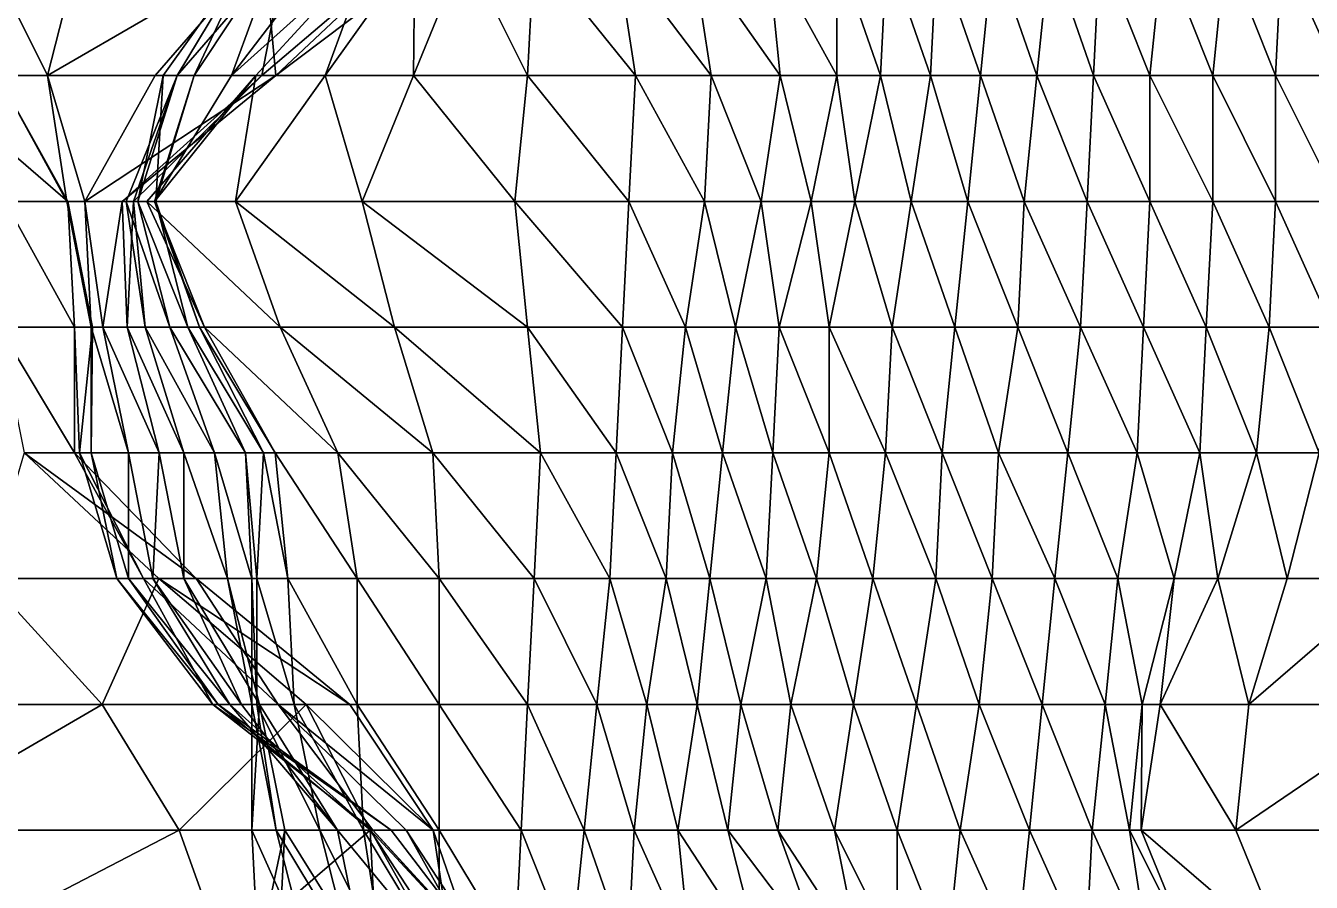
# Model space of a CAD drawing. Header units: metres. Extents: x -137 to 231, y -240 to 234.
# Drawn here: x 75.1 to 136.5, y -116.5 to -75.6 of the extents above; entities that cross this region are included whole.
import ezdxf

# ---------------------------------------------------------------- set-up
doc = ezdxf.new("R2010")
doc.units = ezdxf.units.M

msp = doc.modelspace()

# ---------------------------------------------------------------- linework, layer by layer
for points in [[(73.18416, -72, -419.62735), (76.18416, -78, -424.8235), (77.71243, -72, -423.94113), (77.71253, -71.9999, -423.94104)], [(73.18416, -72, -419.62735), (73.79547, -78, -419.27438), (76.18416, -78, -424.8235), (76.18426, -77.9999, -424.8234)], [(76.18416, -78, -424.8235), (81.323746, -78, -428.78436), (86.5199, -72, -425.78436), (86.52, -71.9999, -425.78427)], [(76.18416, -78, -424.8235), (86.5199, -72, -425.78436), (77.71243, -72, -423.94113), (77.71253, -71.9999, -423.94104)], [(86.5199, -72, -425.78436), (81.323746, -78, -428.78436), (87.074646, -78, -432.39224), (87.074745, -77.9999, -432.39215)], [(82.37669, -78, -448.96106), (81.70882, -78, -456.27484), (85.98799, -72, -453.80426), (85.98809, -71.9999, -453.80417)], [(85.98799, -72, -453.80426), (81.70882, -78, -456.27484), (83.18053, -78, -462.35336), (83.180626, -77.9999, -462.35327)], [(86.40677, -78, -439.70605), (82.37669, -78, -448.96106), (87.572845, -72, -445.96106), (87.572945, -71.9999, -445.96097)], [(82.37669, -78, -448.96106), (85.98799, -72, -453.80426), (87.572845, -72, -445.96106), (87.572945, -71.9999, -445.96097)], [(85.98799, -72, -453.80426), (83.18053, -78, -462.35336), (87.15407, -72, -460.05923), (87.15417, -71.9999, -460.05914)], [(87.15407, -72, -460.05923), (83.18053, -78, -462.35336), (84.95792, -78, -468.25537), (84.958015, -77.9999, -468.25528)], [(87.15407, -72, -460.05923), (84.95792, -78, -468.25537), (89.542755, -72, -465.6083), (89.542854, -71.9999, -465.60822)], [(84.95792, -78, -468.25537), (86.12398, -78, -474.51038), (91.62578, -72, -471.3339), (91.62588, -71.9999, -471.3338)], [(84.95792, -78, -468.25537), (91.62578, -72, -471.3339), (89.542755, -72, -465.6083), (89.542854, -71.9999, -465.60822)], [(91.62578, -72, -471.3339), (86.12398, -78, -474.51038), (89.42963, -78, -479.53003), (89.429726, -77.9999, -479.52994)], [(87.074646, -78, -432.39224), (86.40677, -78, -439.70605), (93.436874, -72, -435.64725), (93.43697, -71.9999, -435.64716)], [(86.40677, -78, -439.70605), (87.572845, -72, -445.96106), (93.436874, -72, -435.64725), (93.43697, -71.9999, -435.64716)], [(86.5199, -72, -425.78436), (87.074646, -78, -432.39224), (95.0217, -72, -427.80402), (95.0218, -71.9999, -427.80392)], [(87.074646, -78, -432.39224), (93.436874, -72, -435.64725), (95.0217, -72, -427.80402), (95.0218, -71.9999, -427.80392)], [(91.62578, -72, -471.3339), (89.42963, -78, -479.53003), (93.70882, -72, -477.05945), (93.708916, -71.9999, -477.05936)], [(93.70882, -72, -477.05945), (89.42963, -78, -479.53003), (93.65225, -78, -484.02032), (93.65235, -77.9999, -484.02023)], [(93.70882, -72, -477.05945), (93.65225, -78, -484.02032), (96.09749, -72, -482.60855), (96.09759, -71.9999, -482.60846)], [(96.09749, -72, -482.60855), (93.65225, -78, -484.02032), (99.09749, -78, -487.8047), (99.09759, -77.9999, -487.8046)], [(96.09749, -72, -482.60855), (99.09749, -78, -487.8047), (99.40315, -72, -487.62823), (99.40325, -71.9999, -487.62814)], [(99.40315, -72, -487.62823), (99.09749, -78, -487.8047), (104.23711, -78, -491.76556), (104.237206, -77.9999, -491.76547)], [(99.40315, -72, -487.62823), (104.23711, -78, -491.76556), (103.320114, -72, -492.29498), (103.32021, -71.9999, -492.2949)], [(103.320114, -72, -492.29498), (107.848404, -78, -496.60876), (106.93144, -72, -497.13818), (106.93154, -71.9999, -497.1381)], [(103.320114, -72, -492.29498), (104.23711, -78, -491.76556), (107.848404, -78, -496.60876), (107.8485, -77.9999, -496.60867)], [(106.93144, -72, -497.13818), (111.15407, -78, -501.62845), (110.54274, -72, -501.98138), (110.54284, -71.9999, -501.9813)], [(106.93144, -72, -497.13818), (107.848404, -78, -496.60876), (111.15407, -78, -501.62845), (111.15417, -77.9999, -501.62836)], [(110.54274, -72, -501.98138), (113.848404, -78, -507.00107), (113.848404, -72, -507.00107), (113.8485, -71.9999, -507.00098)], [(110.54274, -72, -501.98138), (111.15407, -78, -501.62845), (113.848404, -78, -507.00107), (113.8485, -77.9999, -507.00098)], [(113.848404, -72, -507.00107), (115.93144, -78, -512.7267), (116.23711, -72, -512.5502), (116.237206, -71.9999, -512.55005)], [(113.848404, -72, -507.00107), (113.848404, -78, -507.00107), (115.93144, -78, -512.7267), (115.93154, -77.9999, -512.72656)], [(116.23711, -72, -512.5502), (115.93144, -78, -512.7267), (118.320114, -78, -518.27576), (118.32021, -77.9999, -518.27563)], [(116.23711, -72, -512.5502), (118.320114, -78, -518.27576), (118.62578, -72, -518.09924), (118.62588, -71.9999, -518.0991)], [(118.62578, -72, -518.09924), (118.320114, -78, -518.27576), (120.70882, -78, -523.8248), (120.708916, -77.9999, -523.8247)], [(118.62578, -72, -518.09924), (120.70882, -78, -523.8248), (121.320114, -72, -523.4719), (121.32021, -71.9999, -523.4718)], [(121.320114, -72, -523.4719), (120.70882, -78, -523.8248), (123.40315, -78, -529.19745), (123.40325, -77.9999, -529.1973)], [(121.320114, -72, -523.4719), (123.40315, -78, -529.19745), (124.01448, -72, -528.8445), (124.01458, -71.9999, -528.84436)], [(124.01448, -72, -528.8445), (123.40315, -78, -529.19745), (126.09749, -78, -534.57007), (126.09759, -77.9999, -534.56995)], [(124.01448, -72, -528.8445), (126.09749, -78, -534.57007), (126.40315, -72, -534.3936), (126.40325, -71.9999, -534.3935)], [(126.40315, -72, -534.3936), (126.09749, -78, -534.57007), (128.79185, -78, -539.94275), (128.79196, -77.9999, -539.9426)], [(126.40315, -72, -534.3936), (128.79185, -78, -539.94275), (129.40315, -72, -539.5898), (129.40326, -71.9999, -539.58966)], [(129.40315, -72, -539.5898), (128.79185, -78, -539.94275), (131.79185, -78, -545.13885), (131.79196, -77.9999, -545.13873)], [(129.40315, -72, -539.5898), (131.79185, -78, -545.13885), (132.40315, -72, -544.7859), (132.40326, -71.9999, -544.78577)], [(132.40315, -72, -544.7859), (131.79185, -78, -545.13885), (134.79185, -78, -550.335), (134.79196, -77.9999, -550.3349)], [(132.40315, -72, -544.7859), (134.79185, -78, -550.335), (135.09749, -72, -550.15857), (135.0976, -71.9999, -550.15845)], [(135.09749, -72, -550.15857), (134.79185, -78, -550.335), (137.79185, -78, -555.5311), (137.79196, -77.9999, -555.531)], [(135.09749, -72, -550.15857), (137.79185, -78, -555.5311), (138.09749, -72, -555.3547), (138.0976, -71.9999, -555.35455)], [(70.18416, -78, -414.43118), (77.157684, -84, -417.33322), (73.79547, -78, -419.27438), (73.79557, -77.9999, -419.2743)], [(70.18416, -78, -414.43118), (74.157684, -84, -412.13705), (77.157684, -84, -417.33322), (77.15778, -83.9999, -417.33313)], [(73.79547, -78, -419.27438), (77.10112, -84, -424.29407), (76.18416, -78, -424.8235), (76.18426, -77.9999, -424.8234)], [(73.79547, -78, -419.27438), (77.157684, -84, -417.33322), (77.10112, -84, -424.29407), (77.10122, -83.9999, -424.29398)], [(76.18416, -78, -424.8235), (77.96153, -84, -430.72552), (81.323746, -78, -428.78436), (81.323845, -77.9999, -428.78427)], [(76.18416, -78, -424.8235), (77.10112, -84, -424.29407), (77.96153, -84, -430.72552), (77.96163, -83.9999, -430.72543)], [(77.96153, -84, -430.72552), (79.73891, -84, -436.62753), (87.074646, -78, -432.39224), (87.074745, -77.9999, -432.39215)], [(77.96153, -84, -430.72552), (87.074646, -78, -432.39224), (81.323746, -78, -428.78436), (81.323845, -77.9999, -428.78427)], [(79.73891, -84, -436.62753), (80.293655, -84, -443.23547), (86.40677, -78, -439.70605), (86.40687, -77.9999, -439.70596)], [(79.73891, -84, -436.62753), (86.40677, -78, -439.70605), (87.074646, -78, -432.39224), (87.074745, -77.9999, -432.39215)], [(80.293655, -84, -443.23547), (79.93144, -84, -450.37283), (82.37669, -78, -448.96106), (82.37679, -77.9999, -448.96097)], [(82.37669, -78, -448.96106), (79.93144, -84, -450.37283), (80.48619, -84, -456.9807), (80.48629, -83.9999, -456.98062)], [(80.293655, -84, -443.23547), (82.37669, -78, -448.96106), (86.40677, -78, -439.70605), (86.40687, -77.9999, -439.70596)], [(82.37669, -78, -448.96106), (80.48619, -84, -456.9807), (81.70882, -78, -456.27484), (81.708916, -77.9999, -456.27475)], [(81.70882, -78, -456.27484), (80.48619, -84, -456.9807), (81.3466, -84, -463.41217), (81.3467, -83.9999, -463.41208)], [(81.29004, -84, -470.37302), (80.92781, -84, -477.51038), (86.12398, -78, -474.51038), (86.12408, -77.9999, -474.51028)], [(86.12398, -78, -474.51038), (80.92781, -84, -477.51038), (85.15044, -84, -482.0006), (85.150536, -83.9999, -482.00052)], [(83.18053, -78, -462.35336), (81.29004, -84, -470.37302), (84.95792, -78, -468.25537), (84.958015, -77.9999, -468.25528)], [(81.29004, -84, -470.37302), (86.12398, -78, -474.51038), (84.95792, -78, -468.25537), (84.958015, -77.9999, -468.25528)], [(83.18053, -78, -462.35336), (81.3466, -84, -463.41217), (81.29004, -84, -470.37302), (81.29014, -83.9999, -470.37292)], [(81.70882, -78, -456.27484), (81.3466, -84, -463.41217), (83.18053, -78, -462.35336), (83.180626, -77.9999, -462.35327)], [(86.12398, -78, -474.51038), (85.15044, -84, -482.0006), (89.42963, -78, -479.53003), (89.429726, -77.9999, -479.52994)], [(89.42963, -78, -479.53003), (85.15044, -84, -482.0006), (91.207, -84, -485.4321), (91.2071, -83.9999, -485.432)], [(89.42963, -78, -479.53003), (91.207, -84, -485.4321), (93.65225, -78, -484.02032), (93.65235, -77.9999, -484.02023)], [(93.65225, -78, -484.02032), (91.207, -84, -485.4321), (98.48619, -84, -488.15762), (98.48629, -83.9999, -488.15753)], [(93.65225, -78, -484.02032), (98.48619, -84, -488.15762), (99.09749, -78, -487.8047), (99.09759, -77.9999, -487.8046)], [(99.09749, -78, -487.8047), (98.48619, -84, -488.15762), (103.93144, -84, -491.94205), (103.93154, -83.9999, -491.94196)], [(99.09749, -78, -487.8047), (103.93144, -84, -491.94205), (104.23711, -78, -491.76556), (104.237206, -77.9999, -491.76547)], [(104.23711, -78, -491.76556), (103.93144, -84, -491.94205), (107.54274, -84, -496.78522), (107.54284, -83.9999, -496.78513)], [(104.23711, -78, -491.76556), (107.54274, -84, -496.78522), (107.848404, -78, -496.60876), (107.8485, -77.9999, -496.60867)], [(107.848404, -78, -496.60876), (107.54274, -84, -496.78522), (110.23711, -84, -502.15787), (110.237206, -83.9999, -502.15778)], [(107.848404, -78, -496.60876), (110.23711, -84, -502.15787), (111.15407, -78, -501.62845), (111.15417, -77.9999, -501.62836)], [(111.15407, -78, -501.62845), (110.23711, -84, -502.15787), (112.62578, -84, -507.70694), (112.62588, -83.9999, -507.70685)], [(111.15407, -78, -501.62845), (112.62578, -84, -507.70694), (113.848404, -78, -507.00107), (113.8485, -77.9999, -507.00098)], [(113.848404, -78, -507.00107), (112.62578, -84, -507.70694), (114.70882, -84, -513.4325), (114.708916, -83.9999, -513.4324)], [(113.848404, -78, -507.00107), (114.70882, -84, -513.4325), (115.93144, -78, -512.7267), (115.93154, -77.9999, -512.72656)], [(115.93144, -78, -512.7267), (114.70882, -84, -513.4325), (117.40315, -84, -518.8052), (117.40325, -83.9999, -518.80505)], [(115.93144, -78, -512.7267), (117.40315, -84, -518.8052), (118.320114, -78, -518.27576), (118.32021, -77.9999, -518.27563)], [(118.320114, -78, -518.27576), (117.40315, -84, -518.8052), (120.09749, -84, -524.17773), (120.09759, -83.9999, -524.1776)], [(118.320114, -78, -518.27576), (120.09749, -84, -524.17773), (120.70882, -78, -523.8248), (120.708916, -77.9999, -523.8247)], [(120.70882, -78, -523.8248), (120.09749, -84, -524.17773), (122.791855, -84, -529.5504), (122.791954, -83.9999, -529.5503)], [(120.70882, -78, -523.8248), (122.791855, -84, -529.5504), (123.40315, -78, -529.19745), (123.40325, -77.9999, -529.1973)], [(123.40315, -78, -529.19745), (122.791855, -84, -529.5504), (125.791855, -84, -534.7466), (125.791954, -83.9999, -534.74646)], [(123.40315, -78, -529.19745), (125.791855, -84, -534.7466), (126.09749, -78, -534.57007), (126.09759, -77.9999, -534.56995)], [(126.09749, -78, -534.57007), (125.791855, -84, -534.7466), (128.79185, -84, -539.94275), (128.79196, -83.9999, -539.9426)], [(126.09749, -78, -534.57007), (128.79185, -84, -539.94275), (128.79185, -78, -539.94275), (128.79196, -77.9999, -539.9426)], [(128.79185, -78, -539.94275), (131.79185, -84, -545.13885), (131.79185, -78, -545.13885), (131.79196, -77.9999, -545.13873)], [(128.79185, -78, -539.94275), (128.79185, -84, -539.94275), (131.79185, -84, -545.13885), (131.79196, -83.9999, -545.13873)], [(131.79185, -78, -545.13885), (134.79185, -84, -550.335), (134.79185, -78, -550.335), (134.79196, -77.9999, -550.3349)], [(131.79185, -78, -545.13885), (131.79185, -84, -545.13885), (134.79185, -84, -550.335), (134.79196, -83.9999, -550.3349)], [(134.79185, -78, -550.335), (137.79185, -84, -555.5311), (137.79185, -78, -555.5311), (137.79196, -77.9999, -555.531)], [(134.79185, -78, -550.335), (134.79185, -84, -550.335), (137.79185, -84, -555.5311), (137.79196, -83.9999, -555.531)], [(74.157684, -84, -412.13705), (73.85202, -90, -412.31354), (77.46333, -90, -417.15677), (77.46343, -89.9999, -417.15668)], [(74.157684, -84, -412.13705), (77.46333, -90, -417.15677), (77.157684, -84, -417.33322), (77.15778, -83.9999, -417.33313)], [(77.157684, -84, -417.33322), (78.323746, -90, -423.5882), (77.10112, -84, -424.29407), (77.10122, -83.9999, -424.29398)], [(77.10112, -84, -424.29407), (78.26718, -90, -430.54904), (77.96153, -84, -430.72552), (77.96163, -83.9999, -430.72543)], [(77.10112, -84, -424.29407), (78.323746, -90, -423.5882), (78.26718, -90, -430.54904), (78.26728, -89.9999, -430.54895)], [(77.157684, -84, -417.33322), (77.46333, -90, -417.15677), (78.323746, -90, -423.5882), (78.323845, -89.9999, -423.5881)], [(77.96153, -84, -430.72552), (78.82193, -90, -437.15695), (79.73891, -84, -436.62753), (79.739006, -83.9999, -436.62744)], [(77.96153, -84, -430.72552), (78.26718, -90, -430.54904), (78.82193, -90, -437.15695), (78.82203, -89.9999, -437.15686)], [(79.73891, -84, -436.62753), (78.82193, -90, -437.15695), (79.98799, -90, -443.41196), (79.98809, -89.9999, -443.41187)], [(79.73891, -84, -436.62753), (79.98799, -90, -443.41196), (80.293655, -84, -443.23547), (80.293755, -83.9999, -443.23538)], [(80.293655, -84, -443.23547), (80.848404, -90, -449.8434), (79.93144, -84, -450.37283), (79.93154, -83.9999, -450.37274)], [(79.93144, -84, -450.37283), (82.01448, -90, -456.09836), (80.48619, -84, -456.9807), (80.48629, -83.9999, -456.98062)], [(79.93144, -84, -450.37283), (80.848404, -90, -449.8434), (82.01448, -90, -456.09836), (82.01458, -89.9999, -456.09827)], [(80.293655, -84, -443.23547), (79.98799, -90, -443.41196), (80.848404, -90, -449.8434), (80.8485, -89.9999, -449.84332)], [(80.48619, -84, -456.9807), (82.87488, -90, -462.52982), (81.3466, -84, -463.41217), (81.3467, -83.9999, -463.41208)], [(80.48619, -84, -456.9807), (82.01448, -90, -456.09836), (82.87488, -90, -462.52982), (82.87498, -89.9999, -462.52972)], [(81.29004, -84, -470.37302), (83.67873, -90, -475.92212), (80.92781, -84, -477.51038), (80.92791, -83.9999, -477.51028)], [(80.92781, -84, -477.51038), (87.29004, -90, -480.76532), (85.15044, -84, -482.0006), (85.150536, -83.9999, -482.00052)], [(80.92781, -84, -477.51038), (83.67873, -90, -475.92212), (87.29004, -90, -480.76532), (87.29014, -89.9999, -480.76523)], [(81.3466, -84, -463.41217), (83.42963, -90, -469.13773), (81.29004, -84, -470.37302), (81.29014, -83.9999, -470.37292)], [(81.29004, -84, -470.37302), (83.42963, -90, -469.13773), (83.67873, -90, -475.92212), (83.678825, -89.9999, -475.92203)], [(81.3466, -84, -463.41217), (82.87488, -90, -462.52982), (83.42963, -90, -469.13773), (83.429726, -89.9999, -469.13763)], [(85.15044, -84, -482.0006), (92.73529, -90, -484.54974), (91.207, -84, -485.4321), (91.2071, -83.9999, -485.432)], [(85.15044, -84, -482.0006), (87.29004, -90, -480.76532), (92.73529, -90, -484.54974), (92.73539, -89.9999, -484.54965)], [(91.207, -84, -485.4321), (99.09749, -90, -487.8047), (98.48619, -84, -488.15762), (98.48629, -83.9999, -488.15753)], [(91.207, -84, -485.4321), (92.73529, -90, -484.54974), (99.09749, -90, -487.8047), (99.09759, -89.9999, -487.8046)], [(98.48619, -84, -488.15762), (103.62578, -90, -492.1185), (103.93144, -84, -491.94205), (103.93154, -83.9999, -491.94196)], [(98.48619, -84, -488.15762), (99.09749, -90, -487.8047), (103.62578, -90, -492.1185), (103.62588, -89.9999, -492.1184)], [(103.93144, -84, -491.94205), (103.62578, -90, -492.1185), (106.62578, -90, -497.31464), (106.62588, -89.9999, -497.31454)], [(103.93144, -84, -491.94205), (106.62578, -90, -497.31464), (107.54274, -84, -496.78522), (107.54284, -83.9999, -496.78513)], [(107.54274, -84, -496.78522), (106.62578, -90, -497.31464), (109.01448, -90, -502.86374), (109.01458, -89.9999, -502.86365)], [(107.54274, -84, -496.78522), (109.01448, -90, -502.86374), (110.23711, -84, -502.15787), (110.237206, -83.9999, -502.15778)], [(110.23711, -84, -502.15787), (109.01448, -90, -502.86374), (111.09749, -90, -508.5893), (111.09759, -89.9999, -508.5892)], [(110.23711, -84, -502.15787), (111.09749, -90, -508.5893), (112.62578, -84, -507.70694), (112.62588, -83.9999, -507.70685)], [(112.62578, -84, -507.70694), (111.09749, -90, -508.5893), (113.48619, -90, -514.1384), (113.48629, -89.9999, -514.1383)], [(112.62578, -84, -507.70694), (113.48619, -90, -514.1384), (114.70882, -84, -513.4325), (114.708916, -83.9999, -513.4324)], [(114.70882, -84, -513.4325), (113.48619, -90, -514.1384), (116.48619, -90, -519.33453), (116.48629, -89.9999, -519.3344)], [(114.70882, -84, -513.4325), (116.48619, -90, -519.33453), (117.40315, -84, -518.8052), (117.40325, -83.9999, -518.80505)], [(117.40315, -84, -518.8052), (116.48619, -90, -519.33453), (119.48619, -90, -524.5307), (119.48629, -89.9999, -524.5306)], [(117.40315, -84, -518.8052), (119.48619, -90, -524.5307), (120.09749, -84, -524.17773), (120.09759, -83.9999, -524.1776)], [(120.09749, -84, -524.17773), (119.48619, -90, -524.5307), (122.48619, -90, -529.7268), (122.48629, -89.9999, -529.7267)], [(120.09749, -84, -524.17773), (122.48619, -90, -529.7268), (122.791855, -84, -529.5504), (122.791954, -83.9999, -529.5503)], [(122.791855, -84, -529.5504), (122.48619, -90, -529.7268), (125.48619, -90, -534.923), (125.48629, -89.9999, -534.92285)], [(122.791855, -84, -529.5504), (125.48619, -90, -534.923), (125.791855, -84, -534.7466), (125.791954, -83.9999, -534.74646)], [(125.791855, -84, -534.7466), (125.48619, -90, -534.923), (128.48619, -90, -540.11914), (128.4863, -89.9999, -540.119)], [(125.791855, -84, -534.7466), (128.48619, -90, -540.11914), (128.79185, -84, -539.94275), (128.79196, -83.9999, -539.9426)], [(128.79185, -84, -539.94275), (128.48619, -90, -540.11914), (131.48619, -90, -545.3153), (131.4863, -89.9999, -545.3152)], [(128.79185, -84, -539.94275), (131.48619, -90, -545.3153), (131.79185, -84, -545.13885), (131.79196, -83.9999, -545.13873)], [(131.79185, -84, -545.13885), (131.48619, -90, -545.3153), (134.48619, -90, -550.5115), (134.4863, -89.9999, -550.51135)], [(131.79185, -84, -545.13885), (134.48619, -90, -550.5115), (134.79185, -84, -550.335), (134.79196, -83.9999, -550.3349)], [(134.79185, -84, -550.335), (134.48619, -90, -550.5115), (137.48619, -90, -555.70764), (137.4863, -89.9999, -555.7075)], [(134.79185, -84, -550.335), (137.48619, -90, -555.70764), (137.79185, -84, -555.5311), (137.79196, -83.9999, -555.531)], [(73.85202, -90, -412.31354), (77.46333, -96, -417.15677), (77.46333, -90, -417.15677), (77.46343, -89.9999, -417.15668)], [(73.85202, -90, -412.31354), (75.074646, -96, -411.60764), (77.46333, -96, -417.15677), (77.46343, -95.9999, -417.15668)], [(77.46333, -90, -417.15677), (77.71243, -96, -423.94113), (78.323746, -90, -423.5882), (78.323845, -89.9999, -423.5881)], [(77.46333, -90, -417.15677), (77.46333, -96, -417.15677), (77.71243, -96, -423.94113), (77.71253, -95.9999, -423.94104)], [(78.323746, -90, -423.5882), (77.71243, -96, -423.94113), (78.26718, -96, -430.54904), (78.26728, -95.9999, -430.54895)], [(78.323746, -90, -423.5882), (78.26718, -96, -430.54904), (78.26718, -90, -430.54904), (78.26728, -89.9999, -430.54895)], [(78.26718, -90, -430.54904), (80.044556, -96, -436.45108), (78.82193, -90, -437.15695), (78.82203, -89.9999, -437.15686)], [(78.26718, -90, -430.54904), (78.26718, -96, -430.54904), (80.044556, -96, -436.45108), (80.044655, -95.9999, -436.451)], [(78.82193, -90, -437.15695), (81.51628, -96, -442.5296), (79.98799, -90, -443.41196), (79.98809, -89.9999, -443.41187)], [(78.82193, -90, -437.15695), (80.044556, -96, -436.45108), (81.51628, -96, -442.5296), (81.51638, -95.9999, -442.5295)], [(79.98799, -90, -443.41196), (82.68234, -96, -448.78458), (80.848404, -90, -449.8434), (80.8485, -89.9999, -449.84332)], [(79.98799, -90, -443.41196), (81.51628, -96, -442.5296), (82.68234, -96, -448.78458), (82.68244, -95.9999, -448.7845)], [(80.848404, -90, -449.8434), (84.15407, -96, -454.86307), (82.01448, -90, -456.09836), (82.01458, -89.9999, -456.09827)], [(80.848404, -90, -449.8434), (82.68234, -96, -448.78458), (84.15407, -96, -454.86307), (84.15417, -95.9999, -454.86298)], [(82.01448, -90, -456.09836), (85.62578, -96, -460.9416), (82.87488, -90, -462.52982), (82.87498, -89.9999, -462.52972)], [(82.01448, -90, -456.09836), (84.15407, -96, -454.86307), (85.62578, -96, -460.9416), (85.62588, -95.9999, -460.9415)], [(82.87488, -90, -462.52982), (86.48619, -96, -467.37302), (83.42963, -90, -469.13773), (83.429726, -89.9999, -469.13763)], [(82.87488, -90, -462.52982), (85.62578, -96, -460.9416), (86.48619, -96, -467.37302), (86.48629, -95.9999, -467.37292)], [(83.42963, -90, -469.13773), (87.04094, -96, -473.98096), (83.67873, -90, -475.92212), (83.678825, -89.9999, -475.92203)], [(83.42963, -90, -469.13773), (86.48619, -96, -467.37302), (87.04094, -96, -473.98096), (87.04104, -95.9999, -473.98087)], [(83.67873, -90, -475.92212), (90.04094, -96, -479.1771), (87.29004, -90, -480.76532), (87.29014, -89.9999, -480.76523)], [(83.67873, -90, -475.92212), (87.04094, -96, -473.98096), (90.04094, -96, -479.1771), (90.04104, -95.9999, -479.177)], [(87.29004, -90, -480.76532), (94.56923, -96, -483.4909), (92.73529, -90, -484.54974), (92.73539, -89.9999, -484.54965)], [(87.29004, -90, -480.76532), (90.04094, -96, -479.1771), (94.56923, -96, -483.4909), (94.56933, -95.9999, -483.4908)], [(92.73529, -90, -484.54974), (99.70882, -96, -487.45175), (99.09749, -90, -487.8047), (99.09759, -89.9999, -487.8046)], [(92.73529, -90, -484.54974), (94.56923, -96, -483.4909), (99.70882, -96, -487.45175), (99.708916, -95.9999, -487.45166)], [(99.09749, -90, -487.8047), (103.320114, -96, -492.29498), (103.62578, -90, -492.1185), (103.62588, -89.9999, -492.1184)], [(99.09749, -90, -487.8047), (99.70882, -96, -487.45175), (103.320114, -96, -492.29498), (103.32021, -95.9999, -492.2949)], [(103.62578, -90, -492.1185), (103.320114, -96, -492.29498), (106.01448, -96, -497.66757), (106.01458, -95.9999, -497.66748)], [(103.62578, -90, -492.1185), (106.01448, -96, -497.66757), (106.62578, -90, -497.31464), (106.62588, -89.9999, -497.31454)], [(106.62578, -90, -497.31464), (106.01448, -96, -497.66757), (108.40315, -96, -503.2167), (108.40325, -95.9999, -503.2166)], [(106.62578, -90, -497.31464), (108.40315, -96, -503.2167), (109.01448, -90, -502.86374), (109.01458, -89.9999, -502.86365)], [(109.01448, -90, -502.86374), (108.40315, -96, -503.2167), (110.791855, -96, -508.76578), (110.791954, -95.9999, -508.7657)], [(109.01448, -90, -502.86374), (110.791855, -96, -508.76578), (111.09749, -90, -508.5893), (111.09759, -89.9999, -508.5892)], [(111.09749, -90, -508.5893), (110.791855, -96, -508.76578), (113.48619, -96, -514.1384), (113.48629, -95.9999, -514.1383)], [(111.09749, -90, -508.5893), (113.48619, -96, -514.1384), (113.48619, -90, -514.1384), (113.48629, -89.9999, -514.1383)], [(113.48619, -90, -514.1384), (116.18053, -96, -519.511), (116.48619, -90, -519.33453), (116.48629, -89.9999, -519.3344)], [(113.48619, -90, -514.1384), (113.48619, -96, -514.1384), (116.18053, -96, -519.511), (116.180626, -95.9999, -519.51086)], [(116.48619, -90, -519.33453), (116.18053, -96, -519.511), (118.87489, -96, -524.88367), (118.87499, -95.9999, -524.88354)], [(116.48619, -90, -519.33453), (118.87489, -96, -524.88367), (119.48619, -90, -524.5307), (119.48629, -89.9999, -524.5306)], [(119.48619, -90, -524.5307), (118.87489, -96, -524.88367), (121.56923, -96, -530.2562), (121.56933, -95.9999, -530.2561)], [(119.48619, -90, -524.5307), (121.56923, -96, -530.2562), (122.48619, -90, -529.7268), (122.48629, -89.9999, -529.7267)], [(122.48619, -90, -529.7268), (121.56923, -96, -530.2562), (124.87489, -96, -535.27594), (124.87499, -95.9999, -535.2758)], [(122.48619, -90, -529.7268), (124.87489, -96, -535.27594), (125.48619, -90, -534.923), (125.48629, -89.9999, -534.92285)], [(125.48619, -90, -534.923), (124.87489, -96, -535.27594), (128.18053, -96, -540.29565), (128.18063, -95.9999, -540.29553)], [(125.48619, -90, -534.923), (128.18053, -96, -540.29565), (128.48619, -90, -540.11914), (128.4863, -89.9999, -540.119)], [(128.48619, -90, -540.11914), (128.18053, -96, -540.29565), (131.18053, -96, -545.4918), (131.18063, -95.9999, -545.4917)], [(128.48619, -90, -540.11914), (131.18053, -96, -545.4918), (131.48619, -90, -545.3153), (131.4863, -89.9999, -545.3152)], [(131.48619, -90, -545.3153), (131.18053, -96, -545.4918), (133.8749, -96, -550.8644), (133.875, -95.9999, -550.86426)], [(131.48619, -90, -545.3153), (133.8749, -96, -550.8644), (134.48619, -90, -550.5115), (134.4863, -89.9999, -550.51135)], [(134.48619, -90, -550.5115), (133.8749, -96, -550.8644), (136.8749, -96, -556.06055), (136.875, -95.9999, -556.0604)], [(134.48619, -90, -550.5115), (136.8749, -96, -556.06055), (137.48619, -90, -555.70764), (137.4863, -89.9999, -555.7075)], [(75.074646, -96, -411.60764), (73.29727, -102, -405.70563), (81.49342, -102, -407.90176), (81.49352, -101.9999, -407.90167)], [(83.2708, -102, -413.8038), (77.46333, -96, -417.15677), (75.074646, -96, -411.60764), (75.074745, -95.9999, -411.60754)], [(83.2708, -102, -413.8038), (75.074646, -96, -411.60764), (81.49342, -102, -407.90176), (81.49352, -101.9999, -407.90167)], [(80.769, -102, -422.17642), (77.71243, -96, -423.94113), (77.46333, -96, -417.15677), (77.46343, -95.9999, -417.15668)], [(80.769, -102, -422.17642), (77.46333, -96, -417.15677), (83.2708, -102, -413.8038), (83.2709, -101.9999, -413.8037)], [(77.71243, -96, -423.94113), (79.48981, -102, -429.84317), (78.26718, -96, -430.54904), (78.26728, -95.9999, -430.54895)], [(77.71243, -96, -423.94113), (80.769, -102, -422.17642), (79.48981, -102, -429.84317), (79.48991, -101.9999, -429.84308)], [(78.26718, -96, -430.54904), (80.044556, -102, -436.45108), (80.044556, -96, -436.45108), (80.044655, -95.9999, -436.451)], [(78.26718, -96, -430.54904), (79.48981, -102, -429.84317), (80.044556, -102, -436.45108), (80.044655, -101.9999, -436.451)], [(80.044556, -96, -436.45108), (81.21062, -102, -442.70605), (81.51628, -96, -442.5296), (81.51638, -95.9999, -442.5295)], [(80.044556, -96, -436.45108), (80.044556, -102, -436.45108), (81.21062, -102, -442.70605), (81.21072, -101.9999, -442.70596)], [(81.51628, -96, -442.5296), (81.21062, -102, -442.70605), (82.68234, -102, -448.78458), (82.68244, -101.9999, -448.7845)], [(81.51628, -96, -442.5296), (82.68234, -102, -448.78458), (82.68234, -96, -448.78458), (82.68244, -95.9999, -448.7845)], [(82.68234, -96, -448.78458), (84.765366, -102, -454.51013), (84.15407, -96, -454.86307), (84.15417, -95.9999, -454.86298)], [(82.68234, -96, -448.78458), (82.68234, -102, -448.78458), (84.765366, -102, -454.51013), (84.765465, -101.9999, -454.51004)], [(84.15407, -96, -454.86307), (85.93144, -102, -460.76514), (85.62578, -96, -460.9416), (85.62588, -95.9999, -460.9415)], [(84.15407, -96, -454.86307), (84.765366, -102, -454.51013), (85.93144, -102, -460.76514), (85.93154, -101.9999, -460.76505)], [(85.62578, -96, -460.9416), (86.18053, -102, -467.5495), (86.48619, -96, -467.37302), (86.48629, -95.9999, -467.37292)], [(85.62578, -96, -460.9416), (85.93144, -102, -460.76514), (86.18053, -102, -467.5495), (86.180626, -101.9999, -467.5494)], [(86.48619, -96, -467.37302), (86.18053, -102, -467.5495), (87.65225, -102, -473.62802), (87.65235, -101.9999, -473.62793)], [(86.48619, -96, -467.37302), (87.65225, -102, -473.62802), (87.04094, -96, -473.98096), (87.04104, -95.9999, -473.98087)], [(87.04094, -96, -473.98096), (90.95792, -102, -478.64767), (90.04094, -96, -479.1771), (90.04104, -95.9999, -479.177)], [(87.04094, -96, -473.98096), (87.65225, -102, -473.62802), (90.95792, -102, -478.64767), (90.958015, -101.9999, -478.64758)], [(90.04094, -96, -479.1771), (94.87488, -102, -483.31442), (94.56923, -96, -483.4909), (94.56933, -95.9999, -483.4908)], [(90.04094, -96, -479.1771), (90.95792, -102, -478.64767), (94.87488, -102, -483.31442), (94.87498, -101.9999, -483.31433)], [(94.56923, -96, -483.4909), (99.40315, -102, -487.62823), (99.70882, -96, -487.45175), (99.708916, -95.9999, -487.45166)], [(94.56923, -96, -483.4909), (94.87488, -102, -483.31442), (99.40315, -102, -487.62823), (99.40325, -101.9999, -487.62814)], [(99.70882, -96, -487.45175), (99.40315, -102, -487.62823), (103.01448, -102, -492.47144), (103.01458, -101.9999, -492.47134)], [(99.70882, -96, -487.45175), (103.01448, -102, -492.47144), (103.320114, -96, -492.29498), (103.32021, -95.9999, -492.2949)], [(103.320114, -96, -492.29498), (103.01448, -102, -492.47144), (105.70882, -102, -497.84406), (105.708916, -101.9999, -497.84396)], [(103.320114, -96, -492.29498), (105.70882, -102, -497.84406), (106.01448, -96, -497.66757), (106.01458, -95.9999, -497.66748)], [(106.01448, -96, -497.66757), (105.70882, -102, -497.84406), (107.791855, -102, -503.56964), (107.791954, -101.9999, -503.56955)], [(106.01448, -96, -497.66757), (107.791855, -102, -503.56964), (108.40315, -96, -503.2167), (108.40325, -95.9999, -503.2166)], [(108.40315, -96, -503.2167), (107.791855, -102, -503.56964), (110.48619, -102, -508.94223), (110.48629, -101.9999, -508.94214)], [(108.40315, -96, -503.2167), (110.48619, -102, -508.94223), (110.791855, -96, -508.76578), (110.791954, -95.9999, -508.7657)], [(110.791855, -96, -508.76578), (110.48619, -102, -508.94223), (112.87489, -102, -514.49133), (112.87499, -101.9999, -514.4912)], [(110.791855, -96, -508.76578), (112.87489, -102, -514.49133), (113.48619, -96, -514.1384), (113.48629, -95.9999, -514.1383)], [(113.48619, -96, -514.1384), (112.87489, -102, -514.49133), (115.56923, -102, -519.86395), (115.56933, -101.9999, -519.86383)], [(113.48619, -96, -514.1384), (115.56923, -102, -519.86395), (116.18053, -96, -519.511), (116.180626, -95.9999, -519.51086)], [(116.18053, -96, -519.511), (115.56923, -102, -519.86395), (118.56923, -102, -525.0601), (118.56933, -101.9999, -525.06)], [(116.18053, -96, -519.511), (118.56923, -102, -525.0601), (118.87489, -96, -524.88367), (118.87499, -95.9999, -524.88354)], [(118.87489, -96, -524.88367), (118.56923, -102, -525.0601), (121.263565, -102, -530.43274), (121.263664, -101.9999, -530.4326)], [(118.87489, -96, -524.88367), (121.263565, -102, -530.43274), (121.56923, -96, -530.2562), (121.56933, -95.9999, -530.2561)], [(121.56923, -96, -530.2562), (121.263565, -102, -530.43274), (124.263565, -102, -535.6289), (124.263664, -101.9999, -535.6288)], [(121.56923, -96, -530.2562), (124.263565, -102, -535.6289), (124.87489, -96, -535.27594), (124.87499, -95.9999, -535.2758)], [(124.87489, -96, -535.27594), (124.263565, -102, -535.6289), (127.263565, -102, -540.8251), (127.263664, -101.9999, -540.82495)], [(124.87489, -96, -535.27594), (127.263565, -102, -540.8251), (128.18053, -96, -540.29565), (128.18063, -95.9999, -540.29553)], [(128.18053, -96, -540.29565), (127.263565, -102, -540.8251), (129.9579, -102, -546.19763), (129.95801, -101.9999, -546.1975)], [(128.18053, -96, -540.29565), (129.9579, -102, -546.19763), (131.18053, -96, -545.4918), (131.18063, -95.9999, -545.4917)], [(131.18053, -96, -545.4918), (129.9579, -102, -546.19763), (132.04094, -102, -551.9232), (132.04105, -101.9999, -551.9231)], [(131.18053, -96, -545.4918), (132.04094, -102, -551.9232), (133.8749, -96, -550.8644), (133.875, -95.9999, -550.86426)], [(133.8749, -96, -550.8644), (132.04094, -102, -551.9232), (135.3466, -102, -556.9429), (135.34671, -101.9999, -556.94275)], [(133.8749, -96, -550.8644), (135.3466, -102, -556.9429), (136.8749, -96, -556.06055), (136.875, -95.9999, -556.0604)], [(136.8749, -96, -556.06055), (135.3466, -102, -556.9429), (140.48619, -102, -560.9038), (140.4863, -101.9999, -560.9037)], [(66.323746, -108, -402.8036), (78.79909, -108, -402.52914), (73.29727, -102, -405.70563), (73.29737, -101.9999, -405.70554)], [(81.49342, -102, -407.90176), (73.29727, -102, -405.70563), (78.79909, -108, -402.52914), (78.79919, -107.9999, -402.52905)], [(81.49342, -102, -407.90176), (78.79909, -108, -402.52914), (88.52351, -108, -403.84293), (88.52361, -107.9999, -403.84283)], [(84.074646, -108, -427.1961), (79.48981, -102, -429.84317), (80.769, -102, -422.17642), (80.7691, -101.9999, -422.17633)], [(79.48981, -102, -429.84317), (84.323746, -108, -433.9805), (80.044556, -102, -436.45108), (80.044655, -101.9999, -436.451)], [(79.48981, -102, -429.84317), (84.074646, -108, -427.1961), (84.323746, -108, -433.9805), (84.323845, -107.9999, -433.9804)], [(80.044556, -102, -436.45108), (84.878494, -108, -440.5884), (81.21062, -102, -442.70605), (81.21072, -101.9999, -442.70596)], [(80.044556, -102, -436.45108), (84.323746, -108, -433.9805), (84.878494, -108, -440.5884), (84.87859, -107.9999, -440.58832)], [(87.18776, -108, -418.47055), (80.769, -102, -422.17642), (83.2708, -102, -413.8038), (83.2709, -101.9999, -413.8037)], [(84.074646, -108, -427.1961), (80.769, -102, -422.17642), (87.18776, -108, -418.47055), (87.18786, -107.9999, -418.47046)], [(81.21062, -102, -442.70605), (85.43324, -108, -447.19635), (82.68234, -102, -448.78458), (82.68244, -101.9999, -448.7845)], [(81.21062, -102, -442.70605), (84.878494, -108, -440.5884), (85.43324, -108, -447.19635), (85.43334, -107.9999, -447.19626)], [(90.60654, -108, -409.5685), (83.2708, -102, -413.8038), (81.49342, -102, -407.90176), (81.49352, -101.9999, -407.90167)], [(90.60654, -108, -409.5685), (81.49342, -102, -407.90176), (88.52351, -108, -403.84293), (88.52361, -107.9999, -403.84283)], [(82.68234, -102, -448.78458), (86.293655, -108, -453.62778), (84.765366, -102, -454.51013), (84.765465, -101.9999, -454.51004)], [(82.68234, -102, -448.78458), (85.43324, -108, -447.19635), (86.293655, -108, -453.62778), (86.293755, -107.9999, -453.6277)], [(87.18776, -108, -418.47055), (83.2708, -102, -413.8038), (90.60654, -108, -409.5685), (90.606636, -107.9999, -409.56842)], [(84.765366, -102, -454.51013), (85.93144, -108, -460.76514), (85.93144, -102, -460.76514), (85.93154, -101.9999, -460.76505)], [(84.765366, -102, -454.51013), (86.293655, -108, -453.62778), (85.93144, -108, -460.76514), (85.93154, -107.9999, -460.76505)], [(85.93144, -102, -460.76514), (86.18053, -108, -467.5495), (86.18053, -102, -467.5495), (86.180626, -101.9999, -467.5494)], [(85.93144, -102, -460.76514), (85.93144, -108, -460.76514), (86.18053, -108, -467.5495), (86.180626, -107.9999, -467.5494)], [(86.18053, -102, -467.5495), (87.95792, -108, -473.45154), (87.65225, -102, -473.62802), (87.65235, -101.9999, -473.62793)], [(86.18053, -102, -467.5495), (86.18053, -108, -467.5495), (87.95792, -108, -473.45154), (87.958015, -107.9999, -473.45145)], [(87.65225, -102, -473.62802), (90.95792, -108, -478.64767), (90.95792, -102, -478.64767), (90.958015, -101.9999, -478.64758)], [(87.65225, -102, -473.62802), (87.95792, -108, -473.45154), (90.95792, -108, -478.64767), (90.958015, -107.9999, -478.64758)], [(90.95792, -102, -478.64767), (94.87488, -108, -483.31442), (94.87488, -102, -483.31442), (94.87498, -101.9999, -483.31433)], [(90.95792, -102, -478.64767), (90.95792, -108, -478.64767), (94.87488, -108, -483.31442), (94.87498, -107.9999, -483.31433)], [(94.87488, -102, -483.31442), (99.09749, -108, -487.8047), (99.40315, -102, -487.62823), (99.40325, -101.9999, -487.62814)], [(94.87488, -102, -483.31442), (94.87488, -108, -483.31442), (99.09749, -108, -487.8047), (99.09759, -107.9999, -487.8046)], [(99.40315, -102, -487.62823), (99.09749, -108, -487.8047), (102.40315, -108, -492.8244), (102.40325, -107.9999, -492.8243)], [(99.40315, -102, -487.62823), (102.40315, -108, -492.8244), (103.01448, -102, -492.47144), (103.01458, -101.9999, -492.47134)], [(103.01448, -102, -492.47144), (102.40315, -108, -492.8244), (104.791855, -108, -498.37347), (104.791954, -107.9999, -498.37338)], [(103.01448, -102, -492.47144), (104.791855, -108, -498.37347), (105.70882, -102, -497.84406), (105.708916, -101.9999, -497.84396)], [(105.70882, -102, -497.84406), (104.791855, -108, -498.37347), (107.18053, -108, -503.92258), (107.180626, -107.9999, -503.9225)], [(105.70882, -102, -497.84406), (107.18053, -108, -503.92258), (107.791855, -102, -503.56964), (107.791954, -101.9999, -503.56955)], [(107.791855, -102, -503.56964), (107.18053, -108, -503.92258), (109.263565, -108, -509.64813), (109.263664, -107.9999, -509.64804)], [(107.791855, -102, -503.56964), (109.263565, -108, -509.64813), (110.48619, -102, -508.94223), (110.48629, -101.9999, -508.94214)], [(110.48619, -102, -508.94223), (109.263565, -108, -509.64813), (111.65227, -108, -515.19727), (111.65237, -107.9999, -515.19714)], [(110.48619, -102, -508.94223), (111.65227, -108, -515.19727), (112.87489, -102, -514.49133), (112.87499, -101.9999, -514.4912)], [(112.87489, -102, -514.49133), (111.65227, -108, -515.19727), (114.65227, -108, -520.3934), (114.65237, -107.9999, -520.39325)], [(112.87489, -102, -514.49133), (114.65227, -108, -520.3934), (115.56923, -102, -519.86395), (115.56933, -101.9999, -519.86383)], [(115.56923, -102, -519.86395), (114.65227, -108, -520.3934), (117.65227, -108, -525.58954), (117.65237, -107.9999, -525.5894)], [(115.56923, -102, -519.86395), (117.65227, -108, -525.58954), (118.56923, -102, -525.0601), (118.56933, -101.9999, -525.06)], [(118.56923, -102, -525.0601), (117.65227, -108, -525.58954), (120.65227, -108, -530.78564), (120.65237, -107.9999, -530.7855)], [(118.56923, -102, -525.0601), (120.65227, -108, -530.78564), (121.263565, -102, -530.43274), (121.263664, -101.9999, -530.4326)], [(121.263565, -102, -530.43274), (120.65227, -108, -530.78564), (123.65227, -108, -535.9818), (123.65237, -107.9999, -535.9817)], [(121.263565, -102, -530.43274), (123.65227, -108, -535.9818), (124.263565, -102, -535.6289), (124.263664, -101.9999, -535.6288)], [(124.263565, -102, -535.6289), (123.65227, -108, -535.9818), (126.65227, -108, -541.178), (126.65237, -107.9999, -541.17786)], [(124.263565, -102, -535.6289), (126.65227, -108, -541.178), (127.263565, -102, -540.8251), (127.263664, -101.9999, -540.82495)], [(127.263565, -102, -540.8251), (126.65227, -108, -541.178), (128.42964, -108, -547.08), (128.42975, -107.9999, -547.0799)], [(127.263565, -102, -540.8251), (128.42964, -108, -547.08), (129.9579, -102, -546.19763), (129.95801, -101.9999, -546.1975)], [(129.9579, -102, -546.19763), (128.42964, -108, -547.08), (129.29002, -108, -553.5115), (129.29013, -107.9999, -553.51135)], [(129.9579, -102, -546.19763), (129.29002, -108, -553.5115), (132.04094, -102, -551.9232), (132.04105, -101.9999, -551.9231)], [(132.04094, -102, -551.9232), (129.29002, -108, -553.5115), (133.51265, -108, -558.0017), (133.51276, -107.9999, -558.0016)], [(132.04094, -102, -551.9232), (133.51265, -108, -558.0017), (135.3466, -102, -556.9429), (135.34671, -101.9999, -556.94275)], [(133.51265, -108, -558.0017), (141.70879, -108, -560.1979), (140.48619, -102, -560.9038), (140.4863, -101.9999, -560.9037)], [(133.51265, -108, -558.0017), (140.48619, -102, -560.9038), (135.3466, -102, -556.9429), (135.34671, -101.9999, -556.94275)], [(68.46333, -114, -401.56827), (78.79909, -108, -402.52914), (66.323746, -108, -402.8036), (66.323845, -107.9999, -402.8035)], [(68.46333, -114, -401.56827), (82.466965, -114, -400.4115), (78.79909, -108, -402.52914), (78.79919, -107.9999, -402.52905)], [(82.466965, -114, -400.4115), (88.52351, -108, -403.84293), (78.79909, -108, -402.52914), (78.79919, -107.9999, -402.52905)], [(82.466965, -114, -400.4115), (91.58006, -114, -402.07825), (88.52351, -108, -403.84293), (88.52361, -107.9999, -403.84283)], [(91.71605, -114, -422.78436), (84.074646, -108, -427.1961), (87.18776, -108, -418.47055), (87.18786, -107.9999, -418.47046)], [(92.57646, -114, -429.2158), (84.323746, -108, -433.9805), (84.074646, -108, -427.1961), (84.074745, -107.9999, -427.196)], [(92.57646, -114, -429.2158), (84.074646, -108, -427.1961), (91.71605, -114, -422.78436), (91.71615, -113.9999, -422.78427)], [(91.602936, -114, -436.70605), (84.878494, -108, -440.5884), (84.323746, -108, -433.9805), (84.323845, -107.9999, -433.9804)], [(91.602936, -114, -436.70605), (84.323746, -108, -433.9805), (92.57646, -114, -429.2158), (92.57656, -113.9999, -429.2157)], [(90.01808, -114, -444.5493), (85.43324, -108, -447.19635), (84.878494, -108, -440.5884), (84.87859, -107.9999, -440.58832)], [(90.01808, -114, -444.5493), (84.878494, -108, -440.5884), (91.602936, -114, -436.70605), (91.603035, -113.9999, -436.70596)], [(90.01808, -114, -444.5493), (86.293655, -108, -453.62778), (85.43324, -108, -447.19635), (85.43334, -107.9999, -447.19626)], [(86.293655, -108, -453.62778), (85.93144, -114, -460.76514), (85.93144, -108, -460.76514), (85.93154, -107.9999, -460.76505)], [(85.93144, -108, -460.76514), (87.0975, -114, -467.02008), (86.18053, -108, -467.5495), (86.180626, -107.9999, -467.5494)], [(86.293655, -108, -453.62778), (87.51628, -114, -452.9219), (85.93144, -114, -460.76514), (85.93154, -113.9999, -460.76505)], [(85.93144, -108, -460.76514), (85.93144, -114, -460.76514), (87.0975, -114, -467.02008), (87.0976, -113.9999, -467.02)], [(86.18053, -108, -467.5495), (89.18053, -114, -472.74567), (87.95792, -108, -473.45154), (87.958015, -107.9999, -473.45145)], [(86.18053, -108, -467.5495), (87.0975, -114, -467.02008), (89.18053, -114, -472.74567), (89.180626, -113.9999, -472.74557)], [(90.01808, -114, -444.5493), (87.51628, -114, -452.9219), (86.293655, -108, -453.62778), (86.293755, -107.9999, -453.6277)], [(94.58006, -114, -407.2744), (93.30089, -114, -414.94113), (87.18776, -108, -418.47055), (87.18786, -107.9999, -418.47046)], [(94.58006, -114, -407.2744), (87.18776, -108, -418.47055), (90.60654, -108, -409.5685), (90.606636, -107.9999, -409.56842)], [(91.71605, -114, -422.78436), (87.18776, -108, -418.47055), (93.30089, -114, -414.94113), (93.30099, -113.9999, -414.94104)], [(87.95792, -108, -473.45154), (91.263565, -114, -478.47122), (90.95792, -108, -478.64767), (90.958015, -107.9999, -478.64758)], [(87.95792, -108, -473.45154), (89.18053, -114, -472.74567), (91.263565, -114, -478.47122), (91.263664, -113.9999, -478.47113)], [(88.52351, -108, -403.84293), (94.58006, -114, -407.2744), (90.60654, -108, -409.5685), (90.606636, -107.9999, -409.56842)], [(88.52351, -108, -403.84293), (91.58006, -114, -402.07825), (94.58006, -114, -407.2744), (94.58016, -113.9999, -407.27432)], [(90.95792, -108, -478.64767), (94.87488, -114, -483.31442), (94.87488, -108, -483.31442), (94.87498, -107.9999, -483.31433)], [(90.95792, -108, -478.64767), (91.263565, -114, -478.47122), (94.87488, -114, -483.31442), (94.87498, -113.9999, -483.31433)], [(94.87488, -108, -483.31442), (98.791855, -114, -487.98117), (99.09749, -108, -487.8047), (99.09759, -107.9999, -487.8046)], [(94.87488, -108, -483.31442), (94.87488, -114, -483.31442), (98.791855, -114, -487.98117), (98.791954, -113.9999, -487.98108)], [(99.09749, -108, -487.8047), (98.791855, -114, -487.98117), (101.791855, -114, -493.17734), (101.791954, -113.9999, -493.17725)], [(99.09749, -108, -487.8047), (101.791855, -114, -493.17734), (102.40315, -108, -492.8244), (102.40325, -107.9999, -492.8243)], [(102.40315, -108, -492.8244), (101.791855, -114, -493.17734), (104.18053, -114, -498.7264), (104.180626, -113.9999, -498.72632)], [(102.40315, -108, -492.8244), (104.18053, -114, -498.7264), (104.791855, -108, -498.37347), (104.791954, -107.9999, -498.37338)], [(104.791855, -108, -498.37347), (104.18053, -114, -498.7264), (106.263565, -114, -504.452), (106.263664, -113.9999, -504.4519)], [(104.791855, -108, -498.37347), (106.263565, -114, -504.452), (107.18053, -108, -503.92258), (107.180626, -107.9999, -503.9225)], [(107.18053, -108, -503.92258), (106.263565, -114, -504.452), (108.65227, -114, -510.00107), (108.65237, -113.9999, -510.00098)], [(107.18053, -108, -503.92258), (108.65227, -114, -510.00107), (109.263565, -108, -509.64813), (109.263664, -107.9999, -509.64804)], [(109.263565, -108, -509.64813), (108.65227, -114, -510.00107), (111.04094, -114, -515.5502), (111.04104, -113.9999, -515.55005)], [(109.263565, -108, -509.64813), (111.04094, -114, -515.5502), (111.65227, -108, -515.19727), (111.65237, -107.9999, -515.19714)], [(111.65227, -108, -515.19727), (111.04094, -114, -515.5502), (113.735275, -114, -520.9228), (113.735374, -113.9999, -520.92267)], [(111.65227, -108, -515.19727), (113.735275, -114, -520.9228), (114.65227, -108, -520.3934), (114.65237, -107.9999, -520.39325)], [(114.65227, -108, -520.3934), (113.735275, -114, -520.9228), (116.735275, -114, -526.11896), (116.735374, -113.9999, -526.11884)], [(114.65227, -108, -520.3934), (116.735275, -114, -526.11896), (117.65227, -108, -525.58954), (117.65237, -107.9999, -525.5894)], [(117.65227, -108, -525.58954), (116.735275, -114, -526.11896), (119.735275, -114, -531.31506), (119.735374, -113.9999, -531.31494)], [(117.65227, -108, -525.58954), (119.735275, -114, -531.31506), (120.65227, -108, -530.78564), (120.65237, -107.9999, -530.7855)], [(120.65227, -108, -530.78564), (119.735275, -114, -531.31506), (123.04094, -114, -536.3348), (123.04104, -113.9999, -536.33466)], [(120.65227, -108, -530.78564), (123.04094, -114, -536.3348), (123.65227, -108, -535.9818), (123.65237, -107.9999, -535.9817)], [(123.65227, -108, -535.9818), (123.04094, -114, -536.3348), (126.04094, -114, -541.53094), (126.04104, -113.9999, -541.5308)], [(123.65227, -108, -535.9818), (126.04094, -114, -541.53094), (126.65227, -108, -541.178), (126.65237, -107.9999, -541.17786)], [(126.65227, -108, -541.178), (126.04094, -114, -541.53094), (127.81831, -114, -547.433), (127.81841, -113.9999, -547.43286)], [(126.65227, -108, -541.178), (127.81831, -114, -547.433), (128.42964, -108, -547.08), (128.42975, -107.9999, -547.0799)], [(128.42964, -108, -547.08), (127.81831, -114, -547.433), (128.37306, -114, -554.0409), (128.37317, -113.9999, -554.0408)], [(128.42964, -108, -547.08), (128.37306, -114, -554.0409), (129.29002, -108, -553.5115), (129.29013, -107.9999, -553.51135)], [(129.29002, -108, -553.5115), (128.37306, -114, -554.0409), (132.90135, -114, -558.3547), (132.90146, -113.9999, -558.35455)], [(129.29002, -108, -553.5115), (132.90135, -114, -558.3547), (133.51265, -108, -558.0017), (133.51276, -107.9999, -558.0016)], [(132.90135, -114, -558.3547), (141.70879, -114, -560.1979), (141.70879, -108, -560.1979), (141.7089, -107.9999, -560.19775)], [(132.90135, -114, -558.3547), (141.70879, -108, -560.1979), (133.51265, -108, -558.0017), (133.51276, -107.9999, -558.0016)], [(70.908585, -120, -400.15652), (82.466965, -114, -400.4115), (68.46333, -114, -401.56827), (68.46343, -113.9999, -401.56818)], [(70.908585, -120, -400.15652), (84.60654, -120, -399.1762), (82.466965, -114, -400.4115), (82.467064, -113.9999, -400.4114)], [(84.60654, -120, -399.1762), (91.58006, -114, -402.07825), (82.466965, -114, -400.4115), (82.467064, -113.9999, -400.4114)], [(84.60654, -120, -399.1762), (91.88573, -120, -401.90176), (91.58006, -114, -402.07825), (91.58016, -113.9999, -402.07816)], [(87.51628, -114, -452.9219), (86.23711, -120, -460.58865), (85.93144, -114, -460.76514), (85.93154, -113.9999, -460.76505)], [(85.93144, -114, -460.76514), (88.62578, -120, -466.13773), (87.0975, -114, -467.02008), (87.0976, -113.9999, -467.02)], [(85.93144, -114, -460.76514), (86.23711, -120, -460.58865), (88.62578, -120, -466.13773), (88.62588, -119.9999, -466.13763)], [(87.51628, -114, -452.9219), (87.21062, -120, -453.09836), (86.23711, -120, -460.58865), (86.237206, -119.9999, -460.58856)], [(87.0975, -114, -467.02008), (90.70882, -120, -471.8633), (89.18053, -114, -472.74567), (89.180626, -113.9999, -472.74557)], [(87.0975, -114, -467.02008), (88.62578, -120, -466.13773), (90.70882, -120, -471.8633), (90.708916, -119.9999, -471.86322)], [(91.24071, -120, -443.8434), (87.21062, -120, -453.09836), (87.51628, -114, -452.9219), (87.51638, -113.9999, -452.9218)], [(91.24071, -120, -443.8434), (87.51628, -114, -452.9219), (90.01808, -114, -444.5493), (90.01818, -113.9999, -444.5492)], [(89.18053, -114, -472.74567), (92.18053, -120, -477.9418), (91.263565, -114, -478.47122), (91.263664, -113.9999, -478.47113)], [(89.18053, -114, -472.74567), (90.70882, -120, -471.8633), (92.18053, -120, -477.9418), (92.180626, -119.9999, -477.9417)], [(94.96513, -120, -434.7649), (91.24071, -120, -443.8434), (90.01808, -114, -444.5493), (90.01818, -113.9999, -444.5492)], [(94.96513, -120, -434.7649), (90.01808, -114, -444.5493), (91.602936, -114, -436.70605), (91.603035, -113.9999, -436.70596)], [(91.263565, -114, -478.47122), (94.87488, -120, -483.31442), (94.87488, -114, -483.31442), (94.87498, -113.9999, -483.31433)], [(91.263565, -114, -478.47122), (92.18053, -120, -477.9418), (94.87488, -120, -483.31442), (94.87498, -119.9999, -483.31433)], [(91.58006, -114, -402.07825), (95.497055, -120, -406.745), (94.58006, -114, -407.2744), (94.58016, -113.9999, -407.27432)], [(91.58006, -114, -402.07825), (91.88573, -120, -401.90176), (95.497055, -120, -406.745), (95.497154, -119.9999, -406.7449)], [(97.1613, -120, -426.56873), (94.96513, -120, -434.7649), (91.602936, -114, -436.70605), (91.603035, -113.9999, -436.70596)], [(97.1613, -120, -426.56873), (91.602936, -114, -436.70605), (92.57646, -114, -429.2158), (92.57656, -113.9999, -429.2157)], [(97.21785, -120, -419.60788), (91.71605, -114, -422.78436), (93.30089, -114, -414.94113), (93.30099, -113.9999, -414.94104)], [(97.1613, -120, -426.56873), (92.57646, -114, -429.2158), (91.71605, -114, -422.78436), (91.71615, -113.9999, -422.78427)], [(97.1613, -120, -426.56873), (91.71605, -114, -422.78436), (97.21785, -120, -419.60788), (97.21795, -119.9999, -419.6078)], [(94.58006, -114, -407.2744), (96.6631, -120, -412.99994), (93.30089, -114, -414.94113), (93.30099, -113.9999, -414.94104)], [(97.21785, -120, -419.60788), (93.30089, -114, -414.94113), (96.6631, -120, -412.99994), (96.6632, -119.9999, -412.99985)], [(94.58006, -114, -407.2744), (95.497055, -120, -406.745), (96.6631, -120, -412.99994), (96.6632, -119.9999, -412.99985)], [(94.87488, -114, -483.31442), (98.48619, -120, -488.15762), (98.791855, -114, -487.98117), (98.791954, -113.9999, -487.98108)], [(94.87488, -114, -483.31442), (94.87488, -120, -483.31442), (98.48619, -120, -488.15762), (98.48629, -119.9999, -488.15753)], [(98.791855, -114, -487.98117), (98.48619, -120, -488.15762), (101.18053, -120, -493.53027), (101.180626, -119.9999, -493.53018)], [(98.791855, -114, -487.98117), (101.18053, -120, -493.53027), (101.791855, -114, -493.17734), (101.791954, -113.9999, -493.17725)], [(101.791855, -114, -493.17734), (101.18053, -120, -493.53027), (103.87489, -120, -498.90286), (103.87499, -119.9999, -498.90277)], [(101.791855, -114, -493.17734), (103.87489, -120, -498.90286), (104.18053, -114, -498.7264), (104.180626, -113.9999, -498.72632)], [(104.18053, -114, -498.7264), (103.87489, -120, -498.90286), (106.87489, -120, -504.09903), (106.87499, -119.9999, -504.09894)], [(104.18053, -114, -498.7264), (106.87489, -120, -504.09903), (106.263565, -114, -504.452), (106.263664, -113.9999, -504.4519)], [(106.263565, -114, -504.452), (110.18053, -120, -509.1187), (108.65227, -114, -510.00107), (108.65237, -113.9999, -510.00098)], [(106.263565, -114, -504.452), (106.87489, -120, -504.09903), (110.18053, -120, -509.1187), (110.180626, -119.9999, -509.11862)], [(108.65227, -114, -510.00107), (113.18053, -120, -514.3149), (111.04094, -114, -515.5502), (111.04104, -113.9999, -515.55005)], [(108.65227, -114, -510.00107), (110.18053, -120, -509.1187), (113.18053, -120, -514.3149), (113.180626, -119.9999, -514.31476)], [(111.04094, -114, -515.5502), (114.9579, -120, -520.2169), (113.735275, -114, -520.9228), (113.735374, -113.9999, -520.92267)], [(111.04094, -114, -515.5502), (113.18053, -120, -514.3149), (114.9579, -120, -520.2169), (114.958, -119.9999, -520.2168)], [(113.735275, -114, -520.9228), (116.735275, -120, -526.11896), (116.735275, -114, -526.11896), (116.735374, -113.9999, -526.11884)], [(113.735275, -114, -520.9228), (114.9579, -120, -520.2169), (116.735275, -120, -526.11896), (116.735374, -119.9999, -526.11884)], [(116.735275, -114, -526.11896), (119.12398, -120, -531.668), (119.735275, -114, -531.31506), (119.735374, -113.9999, -531.31494)], [(116.735275, -114, -526.11896), (116.735275, -120, -526.11896), (119.12398, -120, -531.668), (119.12408, -119.9999, -531.6679)], [(119.735275, -114, -531.31506), (119.12398, -120, -531.668), (122.42964, -120, -536.68774), (122.42974, -119.9999, -536.6876)], [(119.735275, -114, -531.31506), (122.42964, -120, -536.68774), (123.04094, -114, -536.3348), (123.04104, -113.9999, -536.33466)], [(123.04094, -114, -536.3348), (122.42964, -120, -536.68774), (125.735275, -120, -541.7074), (125.735374, -119.9999, -541.7073)], [(123.04094, -114, -536.3348), (125.735275, -120, -541.7074), (126.04094, -114, -541.53094), (126.04104, -113.9999, -541.5308)], [(126.04094, -114, -541.53094), (125.735275, -120, -541.7074), (128.73528, -120, -546.90356), (128.73538, -119.9999, -546.90344)], [(126.04094, -114, -541.53094), (128.73528, -120, -546.90356), (127.81831, -114, -547.433), (127.81841, -113.9999, -547.43286)], [(127.81831, -114, -547.433), (130.81831, -120, -552.62915), (128.37306, -114, -554.0409), (128.37317, -113.9999, -554.0408)], [(127.81831, -114, -547.433), (128.73528, -120, -546.90356), (130.81831, -120, -552.62915), (130.81842, -119.9999, -552.629)], [(128.37306, -114, -554.0409), (135.3466, -120, -556.9429), (132.90135, -114, -558.3547), (132.90146, -113.9999, -558.35455)], [(128.37306, -114, -554.0409), (130.81831, -120, -552.62915), (135.3466, -120, -556.9429), (135.34671, -119.9999, -556.94275)], [(135.3466, -120, -556.9429), (141.70879, -114, -560.1979), (132.90135, -114, -558.3547), (132.90146, -113.9999, -558.35455)], [(135.3466, -120, -556.9429), (141.40315, -120, -560.3744), (141.70879, -114, -560.1979), (141.7089, -113.9999, -560.19775)]]:
    msp.add_3dface(points)

doc.saveas('drawing.dxf')
